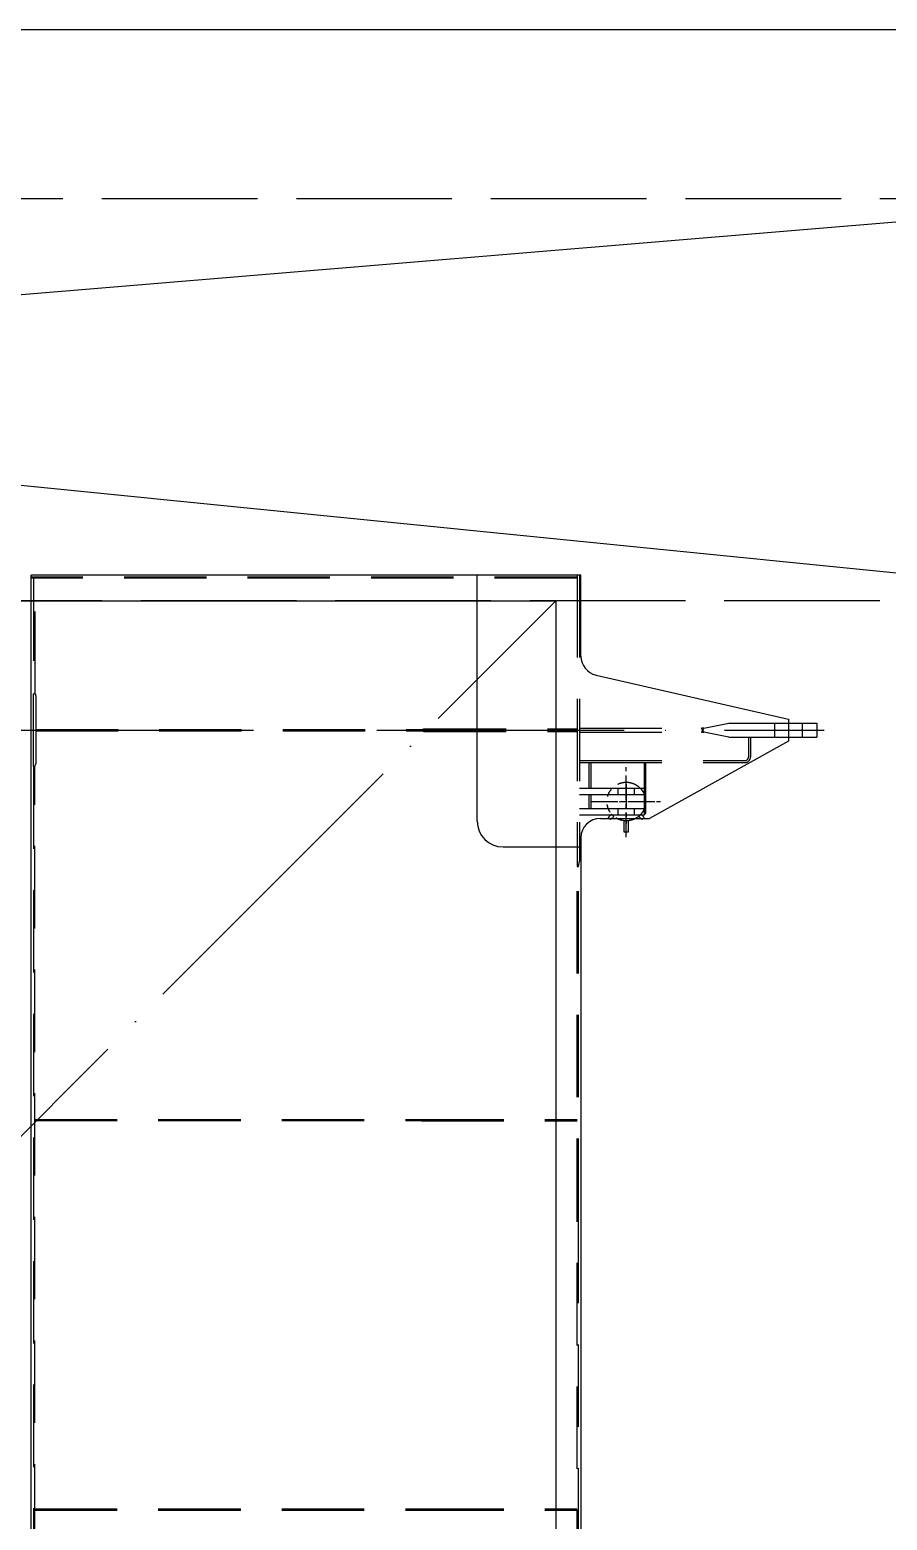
# Model space of a CAD drawing. Header units: millimetres. Extents: x -1838618 to -1600818, y -1770412 to -1553248.
# Drawn here: x -1780960 to -1774348, y -1715785 to -1704302 of the extents above; entities that cross this region are included whole.
import ezdxf

# ---------------------------------------------------------------- set-up
doc = ezdxf.new("R2010")
doc.units = ezdxf.units.MM
doc.header["$LTSCALE"] = 100
for name, pattern in [('ACAD_ISO02W100', [15, 12, -3]), ('ACAD_ISO04W100', [30, 24, -3, 0, -3]), ('HC2-TOP$0$238-P33+P34-tv$0$DASHED2', [9.525, 6.35, -3.175]), ('HC2-TOP$0$CENTER2', [28.575, 19.05, -3.175, 3.175, -3.175]), ('HC2-TOP$0$DASHED2', [9.525, 6.35, -3.175]), ('HC2-TOP$0$PHANTOM', [63.5, 31.75, -6.35, 6.35, -6.35, 6.35, -6.35])]:
    doc.linetypes.add(name, pattern=pattern)
for name, color, linetype in [('HC2-TOP$0$K1-CEN', 1, 'HC2-TOP$0$CENTER2'), ('HC2-TOP$0$K1-COMP_L', 140, 'HC2-TOP$0$PHANTOM'), ('HC2-TOP$0$K1-DASH', 2, 'HC2-TOP$0$DASHED2'), ('HC2-TOP$0$K2-DASH', 9, 'HC2-TOP$0$DASHED2'), ('HC2-TOP$0$SHAPE_L', 3, 'Continuous'), ('HC2-TOP$0$THICK_L', 3, 'Continuous')]:
    doc.layers.add(name, color=color, linetype=linetype)

# ---------------------------------------------------------------- blocks, each defined once
blk = doc.blocks.new('HC2-TOP$0$CYL-280')
at = {"ltscale": 0.1}
for points in [[(-139, 122), (-122, 139), (-97, 114), (-114, 97)], [(-233, 18), (-233, -18), (-149, -18), (-149, 18)], [(-139, -122), (-122, -139), (-97, -114), (-114, -97)]]:
    blk.add_lwpolyline(points, close=True, dxfattribs=at)
blk.add_circle((0, 0), 149, dxfattribs=at)
at = {"layer": 'HC2-TOP$0$K1-CEN', "ltscale": 0.1}
for p, q in [((0, 275), (0, -275)), ((-275, 0), (275, 0))]:
    blk.add_line(p, q, dxfattribs=at)
blk = doc.blocks.new('A$C72DA127C')
at = {"color": 136, "linetype": 'HC2-TOP$0$238-P33+P34-tv$0$DASHED2', "lineweight": -2}
for p, q in [((984, 9019), (1924, 9019)), ((984, 8989), (1924, 8989)), ((1932, 9005), (1924, 9019)), ((1932, 9003), (1924, 8989)), ((1932, 9003), (1932, 9005)), ((1934, 9005), (1942, 9019)), ((1934, 9003), (1934, 9005)), ((1934, 9003), (1942, 8989)), ((1942, 9019), (2134, 9059)), ((2134, 8949), (1942, 8989)), ((2134, 9059), (2594, 9059)), ((2487, 9059), (2487, 8949)), ((2701, 9059), (2701, 8949)), ((2134, 8949), (2594, 8949)), ((2287, 8949), (2287, 8799)), ((2302, 8949), (2302, 8799)), ((984, 8769), (2257, 8769)), ((984, 8754), (2257, 8754)), ((1056, 8754), (1056, 8557)), ((1071, 8754), (1071, 8557)), ((1484, 8361), (1484, 8754)), ((1494, 8361), (1494, 8754)), ((984, 8557), (1484, 8557)), ((984, 8507), (1484, 8507)), ((1056, 8507), (1056, 8401)), ((1071, 8507), (1071, 8401)), ((1484, 8507), (1484, 8557)), ((984, 8401), (1484, 8401)), ((1484, 8351), (1484, 8401)), ((984, 8351), (1484, 8351)), ((1484, 8361), (1494, 8361))]:
    blk.add_line(p, q, dxfattribs=at)
at = {"color": 136, "linetype": 'Continuous', "lineweight": -2}
for p, q in [((2594, 9059), (2814, 9059)), ((2594, 9059), (2814, 9059)), ((2814, 9059), (2814, 8949)), ((2814, 9059), (2814, 8949)), ((2594, 8949), (2814, 8949)), ((2594, 8949), (2814, 8949))]:
    blk.add_line(p, q, dxfattribs=at)
at = {"color": 136, "linetype": 'HC2-TOP$0$238-P33+P34-tv$0$DASHED2', "lineweight": -2}
for centre, radius, start, end in [((1933, 8982), 38, 76.1839, 103.8161), ((1933, 9026), 38, 256.1839, 283.8161), ((2257, 8799), 45, 270, 0), ((2257, 8799), 30, 270, 0)]:
    blk.add_arc(centre, radius, start, end, dxfattribs=at)
at = {"layer": 'HC2-TOP$0$K1-CEN', "color": 136, "ltscale": 0.5}
for p, q in [((2594, 9079), (2594, 8934)), ((2102, 9004), (2869, 9004))]:
    blk.add_line(p, q, dxfattribs=at)
at = {"layer": 'HC2-TOP$0$K1-CEN', "color": 136, "ltscale": 0.25}
blk.add_line((2594, 9072), (2594, 8941), dxfattribs=at)
at = {"layer": 'HC2-TOP$0$K1-CEN', "color": 136}
blk.add_line((-20581, 9004), (1648, 9004), dxfattribs=at)
at = {"layer": 'HC2-TOP$0$K1-CEN', "color": 136, "ltscale": 0.1}
for p, q in [((1344, 8589), (1344, 8284)), ((1089, 8454), (1597, 8454))]:
    blk.add_line(p, q, dxfattribs=at)
at = {"layer": 'HC2-TOP$0$K1-DASH', "color": 136, "ltscale": 0.2}
for p, q in [((1281, 8507), (1281, 8557)), ((1407, 8507), (1407, 8557)), ((1281, 8351), (1281, 8401)), ((1407, 8351), (1407, 8401))]:
    blk.add_line(p, q, dxfattribs=at)
at = {"layer": 'HC2-TOP$0$K2-DASH', "color": 136}
for p, q in [((964, 10184), (-3246, 10184)), ((964, 10174), (-3246, 10174)), ((-3226, 10174), (-3226, 9284)), ((-3214, 9284), (-3214, 10174)), ((964, 10199), (964, 7954)), ((984, 10199), (984, 7994)), ((-3214, 9284), (-3226, 9284)), ((-3226, 8724), (-3226, 9284)), ((-3214, 9284), (-3210, 9266)), ((-3210, 9266), (-3210, 8745)), ((-3210, 9008), (-236, 9008)), ((-3210, 9000), (-236, 9000)), ((-236, 9008), (-216, 9014)), ((-236, 9008), (-236, 9000)), ((-236, 9000), (-216, 8994)), ((-216, 9014), (964, 9014)), ((-216, 8994), (964, 8994)), ((-3217, 8724), (-3210, 8745)), ((-3226, 8724), (-3226, -8716)), ((-3217, 8724), (-3226, 8724)), ((-3217, -8716), (-3217, 8724)), ((964, 7954), (976, 7954)), ((964, 5224), (964, 7954)), ((976, 7954), (984, 7994)), ((976, 5224), (976, 7954)), ((-3217, 6004), (-236, 6004)), ((-3217, 5996), (-236, 5996)), ((-236, 5995), (-236, 6005)), ((-236, 6005), (964, 6005)), ((-236, 5995), (964, 5995)), ((964, 454), (964, 5224)), ((974, 5224), (974, 454)), ((-3217, 3004), (-236, 3004)), ((-3217, 2995), (-236, 2995)), ((-236, 2993), (-236, 3004)), ((-236, 3004), (964, 3004)), ((-236, 2993), (964, 2993))]:
    blk.add_line(p, q, dxfattribs=at)
at = {"layer": 'HC2-TOP$0$SHAPE_L', "color": 136}
for p, q in [((994, 10199), (-3246, 10199)), ((-3246, -10191), (-3246, 10199)), ((994, 9574), (994, 10199)), ((1111, 9427), (2594, 9089)), ((2594, 9089), (2594, 8919)), ((2594, 8919), (1524, 8324)), ((1144, 8324), (1524, 8324)), ((994, 8174), (994, -8166))]:
    blk.add_line(p, q, dxfattribs=at)
for centre, start, end in [((1144, 9574), 180, 257.1475), ((1144, 8174), 90, 180)]:
    blk.add_arc(centre, 150, start, end, dxfattribs=at)
at = {"layer": 'HC2-TOP$0$THICK_L', "color": 136}
for p, q in [((194, 8304), (194, 10199)), ((394, 8104), (994, 8104))]:
    blk.add_line(p, q, dxfattribs=at)
blk.add_arc((394, 8304), 200, 180, 270, dxfattribs=at)
at = {"layer": 'HC2-TOP$0$K1-COMP_L', "color": 136, "rotation": 90}
blk.add_blockref('HC2-TOP$0$CYL-280', (1344, 8454), dxfattribs=at)

msp = doc.modelspace()

# ---------------------------------------------------------------- linework, layer by layer
at = {"color": 6}
msp.add_line((-1696904.3, -1704302), (-1795788, -1704302), dxfattribs=at)
at = {"color": 5, "linetype": 'ACAD_ISO02W100'}
for p, q in [((-1796904.3, -1705602), (-1743304.3, -1705602)), ((-1690404.3, -1708702), (-1796904.3, -1708702))]:
    msp.add_line(p, q, dxfattribs=at)
at = {"color": 9, "linetype": 'ACAD_ISO04W100', "ltscale": 100}
for p, q in [((-1772104.3, -1705602), (-1796405.3, -1707620.8)), ((-1800104.3, -1705902), (-1772104.3, -1708702))]:
    msp.add_line(p, q, dxfattribs=at)
at = {"color": 3, "linetype": 'ACAD_ISO02W100', "ltscale": 30}
for p, q in [((-1796904.3, -1708702), (-1776904.3, -1708702)), ((-1776904.3, -1708702), (-1776904.3, -1718702))]:
    msp.add_line(p, q, dxfattribs=at)
at = {"color": 9, "linetype": 'ACAD_ISO04W100'}
msp.add_line((-1796904.3, -1728702), (-1776904.3, -1708702), dxfattribs=at)

# ---------------------------------------------------------------- block references
msp.add_blockref('A$C72DA127C', (-1777704.3, -1718702))

doc.saveas('drawing.dxf')
